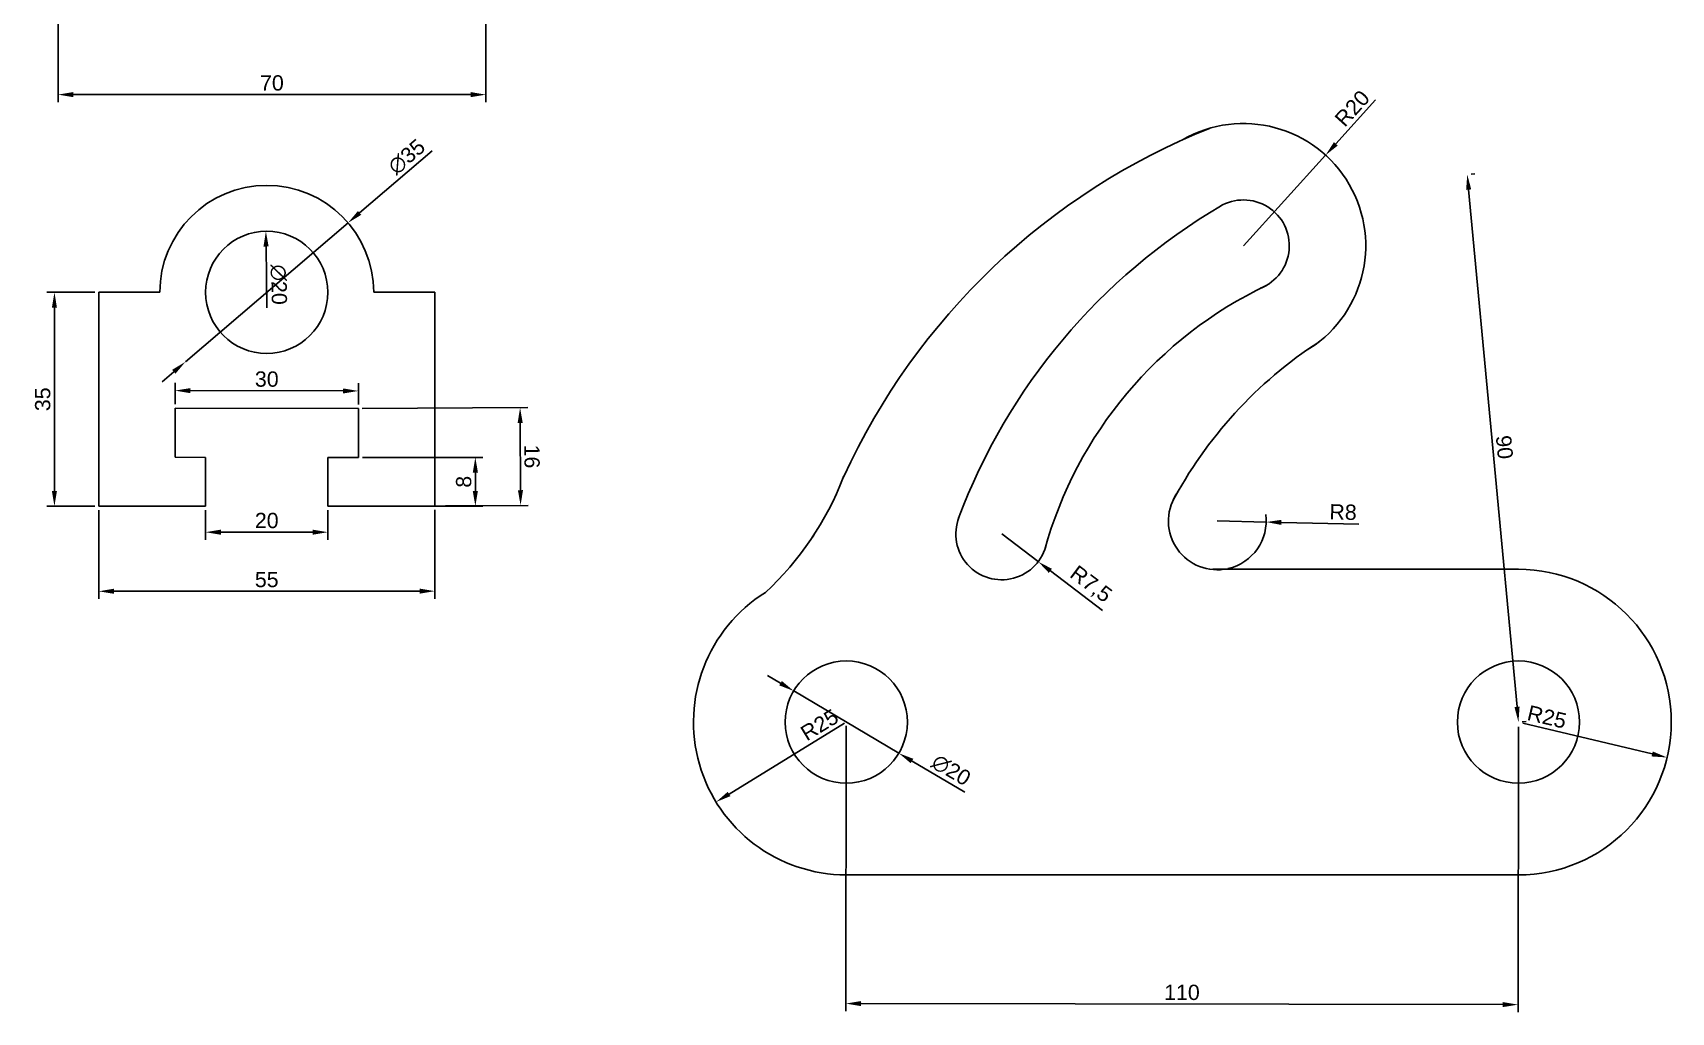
# Model space of a CAD drawing. Header units: millimetres. Extents: x 11680 to 12987, y 5009 to 5634.
# Drawn here: x 11684 to 11952.1, y 5250.1 to 5410.4 of the extents above; entities that cross this region are included whole.
import ezdxf

# ---------------------------------------------------------------- set-up
doc = ezdxf.new("R2010")
doc.units = ezdxf.units.MM
doc.styles.get("Standard").update_dxf_attribs({"font": 'arial.ttf'})
doc.dimstyles.new('ISO-25', dxfattribs={"dimtxt": 2.5, "dimasz": 2.5, "dimexe": 1.25, "dimexo": 0.625, "dimtad": 1, "dimtxsty": 'Standard', "dimcen": 2.5, "dimadec": 0, "dimazin": 0, "dimtfac": 1, "dimtmove": 0, "dimatfit": 3, "dimfxl": 1, "dimarcsym": 0})

# ---------------------------------------------------------------- blocks, each defined once
blk = doc.blocks.new('*D25')
at = {"color": 0, "lineweight": -2, "transparency": 16777216}
for p, q in [((11688.1, 5442.82), (11688.1, 5399.02)), ((11758.1, 5442.82), (11758.1, 5399.02)), ((11690.6, 5400.27), (11755.6, 5400.27))]:
    blk.add_line(p, q, dxfattribs=at)
at = {"color": 0, "transparency": 16777216}
for points in [[(11690.6, 5400.69), (11690.6, 5399.85), (11688.1, 5400.27)], [(11755.6, 5400.69), (11755.6, 5399.85), (11758.1, 5400.27)]]:
    blk.add_solid(points, dxfattribs=at)
at = {"layer": 'Defpoints', "color": 0, "transparency": 16777216}
for p in [(11688.1, 5443.44), (11758.1, 5443.44), (11758.1, 5400.27)]:
    blk.add_point(p, dxfattribs=at)
at = {"color": 0, "transparency": 16777216, "insert": (11723.1, 5402.17), "char_height": 2.5, "attachment_point": 5}
blk.add_mtext('70', dxfattribs=at)
blk = doc.blocks.new('*D37')
at = {"color": 0, "lineweight": -2, "transparency": 16777216}
blk.add_line((11722.29, 5365.38), (11722.14, 5375.42), dxfattribs=at)
at = {"color": 0, "transparency": 16777216}
blk.add_solid([(11722.56, 5375.43), (11721.72, 5375.41), (11722.11, 5377.92)], dxfattribs=at)
at = {"layer": 'Defpoints', "color": 0, "transparency": 16777216}
for p in [(11722.11, 5377.92), (11722.39, 5357.92)]:
    blk.add_point(p, dxfattribs=at)
at = {"color": 0, "transparency": 16777216, "insert": (11724.2, 5369.18), "char_height": 2.5, "attachment_point": 5, "rotation": 270.8276}
blk.add_mtext('∅20', dxfattribs=at)
blk = doc.blocks.new('*D38')
at = {"color": 0, "lineweight": -2, "transparency": 16777216}
for p, q in [((11749.31, 5391.05), (11737.45, 5380.91)), ((11708.95, 5356.55), (11735.55, 5379.29)), ((11707.05, 5354.93), (11705.15, 5353.3))]:
    blk.add_line(p, q, dxfattribs=at)
at = {"color": 0, "transparency": 16777216}
for points in [[(11737.18, 5381.23), (11737.72, 5380.6), (11735.55, 5379.29)], [(11706.78, 5355.24), (11707.32, 5354.61), (11708.95, 5356.55)]]:
    blk.add_solid(points, dxfattribs=at)
at = {"layer": 'Defpoints', "color": 0, "transparency": 16777216}
for p in [(11735.55, 5379.29), (11708.95, 5356.55)]:
    blk.add_point(p, dxfattribs=at)
at = {"color": 0, "transparency": 16777216, "insert": (11745.16, 5390.09), "char_height": 2.5, "attachment_point": 5, "rotation": 40.521}
blk.add_mtext('∅35', dxfattribs=at)
blk = doc.blocks.new('*D39')
at = {"color": 0, "lineweight": -2, "transparency": 16777216}
for p, q in [((11707.25, 5349.6), (11707.26, 5353.09)), ((11709.75, 5351.83), (11734.75, 5351.79)), ((11737.25, 5349.55), (11737.26, 5353.03))]:
    blk.add_line(p, q, dxfattribs=at)
at = {"color": 0, "transparency": 16777216}
for points in [[(11709.76, 5352.25), (11709.75, 5351.42), (11707.25, 5351.84)], [(11734.76, 5352.2), (11734.75, 5351.37), (11737.25, 5351.78)]]:
    blk.add_solid(points, dxfattribs=at)
at = {"layer": 'Defpoints', "color": 0, "transparency": 16777216}
for p in [(11737.25, 5351.78), (11707.25, 5348.97), (11737.25, 5348.92)]:
    blk.add_point(p, dxfattribs=at)
at = {"color": 0, "transparency": 16777216, "insert": (11722.26, 5353.71), "char_height": 2.5, "attachment_point": 5, "rotation": 359.8993}
blk.add_mtext('30', dxfattribs=at)
blk = doc.blocks.new('*D40')
at = {"color": 0, "lineweight": -2, "transparency": 16777216}
for p, q in [((11712.25, 5332.3), (11712.25, 5327.42)), ((11732.25, 5332.3), (11732.25, 5327.42)), ((11714.75, 5328.67), (11729.75, 5328.67))]:
    blk.add_line(p, q, dxfattribs=at)
at = {"color": 0, "transparency": 16777216}
for points in [[(11714.75, 5329.09), (11714.75, 5328.25), (11712.25, 5328.67)], [(11729.75, 5329.09), (11729.75, 5328.25), (11732.25, 5328.67)]]:
    blk.add_solid(points, dxfattribs=at)
at = {"layer": 'Defpoints', "color": 0, "transparency": 16777216}
for p in [(11712.25, 5332.92), (11732.25, 5332.92), (11732.25, 5328.67)]:
    blk.add_point(p, dxfattribs=at)
at = {"color": 0, "transparency": 16777216, "insert": (11722.25, 5330.57), "char_height": 2.5, "attachment_point": 5}
blk.add_mtext('20', dxfattribs=at)
blk = doc.blocks.new('*D41')
at = {"color": 0, "lineweight": -2, "transparency": 16777216}
for p, q in [((11694.75, 5332.3), (11694.76, 5317.75)), ((11749.75, 5332.32), (11749.76, 5317.78)), ((11697.26, 5319), (11747.26, 5319.02))]:
    blk.add_line(p, q, dxfattribs=at)
at = {"color": 0, "transparency": 16777216}
for points in [[(11697.26, 5319.42), (11697.26, 5318.59), (11694.76, 5319)], [(11747.26, 5319.44), (11747.26, 5318.61), (11749.76, 5319.03)]]:
    blk.add_solid(points, dxfattribs=at)
at = {"layer": 'Defpoints', "color": 0, "transparency": 16777216}
for p in [(11694.75, 5332.92), (11749.75, 5332.94), (11749.76, 5319.03)]:
    blk.add_point(p, dxfattribs=at)
at = {"color": 0, "transparency": 16777216, "insert": (11722.25, 5320.91), "char_height": 2.5, "attachment_point": 5, "rotation": 0.024}
blk.add_mtext('55', dxfattribs=at)
blk = doc.blocks.new('*D42')
at = {"color": 0, "lineweight": -2, "transparency": 16777216}
for p, q in [((11694.12, 5367.92), (11686.26, 5367.92)), ((11687.51, 5365.42), (11687.51, 5335.42)), ((11694.12, 5332.92), (11686.26, 5332.92))]:
    blk.add_line(p, q, dxfattribs=at)
at = {"color": 0, "transparency": 16777216}
for points in [[(11687.09, 5365.42), (11687.92, 5365.42), (11687.51, 5367.92)], [(11687.09, 5335.42), (11687.92, 5335.42), (11687.51, 5332.92)]]:
    blk.add_solid(points, dxfattribs=at)
at = {"layer": 'Defpoints', "color": 0, "transparency": 16777216}
for p in [(11694.75, 5367.92), (11687.51, 5332.92), (11694.75, 5332.92)]:
    blk.add_point(p, dxfattribs=at)
at = {"color": 0, "transparency": 16777216, "insert": (11685.6, 5350.42), "char_height": 2.5, "attachment_point": 5, "rotation": 90}
blk.add_mtext('35', dxfattribs=at)
blk = doc.blocks.new('*D43')
at = {"color": 0, "lineweight": -2, "transparency": 16777216}
for p, q in [((11737.91, 5340.92), (11757.64, 5340.92)), ((11756.39, 5338.42), (11756.39, 5335.42)), ((11737.91, 5332.92), (11757.64, 5332.92))]:
    blk.add_line(p, q, dxfattribs=at)
at = {"color": 0, "transparency": 16777216}
for points in [[(11755.97, 5338.42), (11756.81, 5338.42), (11756.39, 5340.92)], [(11755.97, 5335.42), (11756.81, 5335.42), (11756.39, 5332.92)]]:
    blk.add_solid(points, dxfattribs=at)
at = {"layer": 'Defpoints', "color": 0, "transparency": 16777216}
for p in [(11737.29, 5340.92), (11737.29, 5332.92), (11756.39, 5332.92)]:
    blk.add_point(p, dxfattribs=at)
at = {"color": 0, "transparency": 16777216, "insert": (11754.49, 5336.92), "char_height": 2.5, "attachment_point": 5, "rotation": 90}
blk.add_mtext('8', dxfattribs=at)
blk = doc.blocks.new('*D44')
at = {"color": 0, "lineweight": -2, "transparency": 16777216}
for p, q in [((11737.87, 5348.92), (11764.96, 5349.05)), ((11763.72, 5346.55), (11763.77, 5335.55)), ((11737.95, 5332.92), (11765.04, 5333.05))]:
    blk.add_line(p, q, dxfattribs=at)
at = {"color": 0, "transparency": 16777216}
for points in [[(11764.14, 5346.55), (11763.31, 5346.54), (11763.71, 5349.05)], [(11764.19, 5335.55), (11763.36, 5335.54), (11763.79, 5333.05)]]:
    blk.add_solid(points, dxfattribs=at)
at = {"layer": 'Defpoints', "color": 0, "transparency": 16777216}
for p in [(11737.25, 5348.92), (11763.79, 5333.05), (11737.33, 5332.92)]:
    blk.add_point(p, dxfattribs=at)
at = {"color": 0, "transparency": 16777216, "insert": (11765.65, 5341.06), "char_height": 2.5, "attachment_point": 5, "rotation": 270.2733}
blk.add_mtext('16', dxfattribs=at)
blk = doc.blocks.new('*D45')
at = {"color": 0, "lineweight": -2, "transparency": 16777216}
for p, q in [((11903.72, 5399.41), (11897.2, 5392.21)), ((11882.09, 5375.54), (11895.52, 5390.36))]:
    blk.add_line(p, q, dxfattribs=at)
at = {"color": 0, "transparency": 16777216}
blk.add_solid([(11896.89, 5392.49), (11897.51, 5391.93), (11895.52, 5390.36)], dxfattribs=at)
at = {"layer": 'Defpoints', "color": 0, "transparency": 16777216}
for p in [(11895.52, 5390.36), (11882.09, 5375.54)]:
    blk.add_point(p, dxfattribs=at)
at = {"color": 0, "transparency": 16777216, "insert": (11899.89, 5398.02), "char_height": 2.5, "attachment_point": 5, "rotation": 47.8216}
blk.add_mtext('R20', dxfattribs=at)
blk = doc.blocks.new('*D46')
at = {"color": 0, "lineweight": -2, "transparency": 16777216}
for p, q in [((11806.33, 5303.96), (11804.18, 5305.24)), ((11808.49, 5302.69), (11825.7, 5292.5)), ((11836.49, 5286.11), (11827.85, 5291.23))]:
    blk.add_line(p, q, dxfattribs=at)
at = {"color": 0, "transparency": 16777216}
for points in [[(11806.55, 5304.32), (11806.12, 5303.61), (11808.49, 5302.69)], [(11828.06, 5291.59), (11827.63, 5290.87), (11825.7, 5292.5)]]:
    blk.add_solid(points, dxfattribs=at)
at = {"layer": 'Defpoints', "color": 0, "transparency": 16777216}
for p in [(11808.49, 5302.69), (11825.7, 5292.5)]:
    blk.add_point(p, dxfattribs=at)
at = {"color": 0, "transparency": 16777216, "insert": (11834.25, 5289.73), "char_height": 2.5, "attachment_point": 5, "rotation": 329.3728}
blk.add_mtext('∅20', dxfattribs=at)
blk = doc.blocks.new('*D47')
at = {"color": 0, "lineweight": -2, "transparency": 16777216}
blk.add_line((11816.79, 5297.41), (11797.91, 5285.83), dxfattribs=at)
at = {"color": 0, "transparency": 16777216}
blk.add_solid([(11797.69, 5286.19), (11798.13, 5285.48), (11795.78, 5284.52)], dxfattribs=at)
at = {"layer": 'Defpoints', "color": 0, "transparency": 16777216}
for p in [(11817.09, 5297.6), (11795.78, 5284.52)]:
    blk.add_point(p, dxfattribs=at)
at = {"color": 0, "transparency": 16777216, "insert": (11812.71, 5297.14), "char_height": 2.5, "attachment_point": 5, "rotation": 31.5303}
blk.add_mtext('R25', dxfattribs=at)
blk = doc.blocks.new('*D48')
at = {"color": 0, "lineweight": -2, "transparency": 16777216}
for p, q in [((11842.52, 5328.38), (11848.5, 5323.85)), ((11859.04, 5315.88), (11850.49, 5322.35))]:
    blk.add_line(p, q, dxfattribs=at)
at = {"color": 0, "transparency": 16777216}
blk.add_solid([(11850.74, 5322.68), (11850.24, 5322.01), (11848.5, 5323.85)], dxfattribs=at)
at = {"layer": 'Defpoints', "color": 0, "transparency": 16777216}
for p in [(11842.52, 5328.38), (11848.5, 5323.85)]:
    blk.add_point(p, dxfattribs=at)
at = {"color": 0, "transparency": 16777216, "insert": (11857.04, 5320.05), "char_height": 2.5, "attachment_point": 5, "rotation": 322.8959}
blk.add_mtext('R7,5', dxfattribs=at)
blk = doc.blocks.new('*D49')
at = {"color": 0, "lineweight": -2, "transparency": 16777216}
blk.add_line((11927.79, 5297.43), (11948.98, 5292.39), dxfattribs=at)
at = {"color": 0, "transparency": 16777216}
blk.add_solid([(11949.07, 5292.79), (11948.88, 5291.98), (11951.41, 5291.81)], dxfattribs=at)
at = {"layer": 'Defpoints', "color": 0, "transparency": 16777216}
for p in [(11927.09, 5297.6), (11951.41, 5291.81)]:
    blk.add_point(p, dxfattribs=at)
at = {"color": 0, "transparency": 16777216, "insert": (11931.75, 5298.44), "char_height": 2.5, "attachment_point": 5, "rotation": 346.6085}
blk.add_mtext('R25', dxfattribs=at)
blk = doc.blocks.new('*D50')
at = {"color": 0, "lineweight": -2, "transparency": 16777216}
for p, q in [((11817.09, 5296.97), (11817.02, 5250.29)), ((11927.09, 5296.81), (11927.02, 5250.12)), ((11819.52, 5251.53), (11924.52, 5251.38))]:
    blk.add_line(p, q, dxfattribs=at)
at = {"color": 0, "transparency": 16777216}
for points in [[(11819.52, 5251.95), (11819.52, 5251.12), (11817.02, 5251.54)], [(11924.52, 5251.79), (11924.52, 5250.96), (11927.02, 5251.37)]]:
    blk.add_solid(points, dxfattribs=at)
at = {"layer": 'Defpoints', "color": 0, "transparency": 16777216}
for p in [(11817.09, 5297.6), (11927.09, 5297.43), (11927.02, 5251.37)]:
    blk.add_point(p, dxfattribs=at)
at = {"color": 0, "transparency": 16777216, "insert": (11872.02, 5253.36), "char_height": 2.5, "attachment_point": 5, "rotation": 359.9143}
blk.add_mtext('110', dxfattribs=at)
blk = doc.blocks.new('*D51')
at = {"color": 0, "lineweight": -2, "transparency": 16777216}
for p, q in [((11877.8, 5330.52), (11885.8, 5330.33)), ((11900.99, 5329.99), (11888.3, 5330.28))]:
    blk.add_line(p, q, dxfattribs=at)
blk.add_arc((11877.8, 5330.52), 8, 282.6233, 7.6491, dxfattribs=at)
at = {"color": 0, "transparency": 16777216}
blk.add_solid([(11888.31, 5330.69), (11888.29, 5329.86), (11885.8, 5330.33)], dxfattribs=at)
at = {"layer": 'Defpoints', "color": 0, "transparency": 16777216}
for p in [(11877.8, 5330.52), (11885.8, 5330.33)]:
    blk.add_point(p, dxfattribs=at)
at = {"color": 0, "transparency": 16777216, "insert": (11898.39, 5331.95), "char_height": 2.5, "attachment_point": 5, "rotation": 358.6967}
blk.add_mtext('R8', dxfattribs=at)
blk = doc.blocks.new('*D52')
at = {"color": 0, "lineweight": -2, "transparency": 16777216}
for p, q in [((11919.33, 5387.26), (11919.95, 5387.32)), ((11926.86, 5300.09), (11918.94, 5384.72)), ((11927.71, 5297.66), (11928.33, 5297.71))]:
    blk.add_line(p, q, dxfattribs=at)
at = {"color": 0, "transparency": 16777216}
for points in [[(11919.36, 5384.76), (11918.53, 5384.68), (11918.71, 5387.21)], [(11927.27, 5300.12), (11926.44, 5300.05), (11927.09, 5297.6)]]:
    blk.add_solid(points, dxfattribs=at)
at = {"layer": 'Defpoints', "color": 0, "transparency": 16777216}
for p in [(11918.71, 5387.21), (11918.71, 5387.21), (11927.09, 5297.6)]:
    blk.add_point(p, dxfattribs=at)
at = {"color": 0, "transparency": 16777216, "insert": (11924.79, 5342.58), "char_height": 2.5, "attachment_point": 5, "rotation": 275.3441}
blk.add_mtext('90', dxfattribs=at)

msp = doc.modelspace()

# ---------------------------------------------------------------- linework, layer by layer
for p, q in [((11694.75, 5367.92), (11694.75, 5332.92)), ((11704.75, 5367.92), (11694.75, 5367.92)), ((11739.75, 5367.92), (11749.75, 5367.92)), ((11749.75, 5367.92), (11739.75, 5367.92)), ((11749.75, 5367.92), (11749.75, 5332.943)), ((11707.249, 5348.973), (11707.249, 5340.973)), ((11707.249, 5348.973), (11737.25, 5348.92)), ((11737.25, 5348.92), (11737.288, 5340.92)), ((11707.249, 5340.973), (11712.25, 5340.92)), ((11712.25, 5332.92), (11712.25, 5340.92)), ((11732.25, 5340.92), (11732.25, 5332.92)), ((11737.288, 5340.92), (11732.25, 5340.92)), ((11816.58, 5337.782), (11816.676, 5337.784)), ((11816.676, 5337.784), (11816.583, 5337.603)), ((11694.75, 5332.92), (11712.25, 5332.92)), ((11732.25, 5332.92), (11749.75, 5332.943)), ((11927.09, 5322.597), (11877.09, 5322.597)), ((11817.09, 5272.597), (11927.09, 5272.597))]:
    msp.add_line(p, q)
for centre in [(11722.25, 5367.92), (11817.09, 5297.597), (11927.09, 5297.597)]:
    msp.add_circle(centre, 10)
for centre, radius, start, end in [((11917.977, 5291.276), 111.467, 111.82798, 155.33957), ((11882.09, 5375.539), 20, 300, 120), ((11722.25, 5367.92), 17.5, 0, 180), ((11929.05, 5295.952), 99.908, 120.50192, 159.49808), ((11882.09, 5375.539), 7.5, 291.87476, 121.08531), ((11915.111, 5307.649), 68.016, 115.48977, 164.51023), ((11932.794, 5300.61), 70.538, 122.92838, 152.29705), ((11769.735, 5355.619), 50.193, 312.82232, 338.96473), ((11796.585, 5337.31), 20, 0.83936, 1.35259), ((11877.803, 5330.516), 8, 144.06908, 278.14702), ((11842.518, 5328.379), 7.5, 158.91469, 348.12524), ((11803.313, 5333.52), 10, 324.70872, 328.59006), ((11927.09, 5297.597), 25, 270, 90), ((11817.09, 5297.597), 25, 121.97173, 270)]:
    msp.add_arc(centre, radius, start, end)

# ---------------------------------------------------------------- dimensions: what is measured, and where the dimension line sits
for base, p1, p2, picture, middle in [((11758.099, 5400.271), (11688.099, 5443.443), (11758.099, 5443.443), '*D25', (11723.099, 5402.172)), ((11732.25, 5328.669), (11712.25, 5332.92), (11732.25, 5332.92), '*D40', (11722.25, 5330.57))]:
    dim = msp.add_linear_dim(base=base, p1=p1, p2=p2, dimstyle='ISO-25')
    dim.commit()
    dim.dimension.update_dxf_attribs({"geometry": picture, "text_midpoint": middle})
for center, mpoint, picture, middle in [((11882.09, 5375.539), (11895.519, 5390.36), '*D45', (11899.889, 5398.016)), ((11842.518, 5328.379), (11848.499, 5323.854), '*D48', (11857.042, 5320.053))]:
    dim = msp.add_radius_dim(center=center, mpoint=mpoint, dimstyle='ISO-25')
    dim.commit()
    dim.dimension.update_dxf_attribs({"geometry": picture, "text_midpoint": middle})
for p1, p2, picture, middle in [((11708.947, 5356.55), (11735.553, 5379.291), '*D38', (11746.436, 5388.593)), ((11722.394, 5357.921), (11722.105, 5377.919), '*D37', (11722.232, 5369.149))]:
    dim = msp.add_diameter_dim_2p(p1=p1, p2=p2, dimstyle='ISO-25')
    dim.commit()
    dim.dimension.update_dxf_attribs({"geometry": picture, "text_midpoint": middle, "dimtype": 163})
for p1, p2, distance, picture, middle in [((11927.09, 5297.597), (11918.708, 5387.206), 0, '*D52', (11924.792, 5342.578)), ((11707.249, 5348.973), (11737.25, 5348.92), 2.863, '*D39', (11722.258, 5353.712)), ((11737.25, 5348.92), (11737.326, 5332.921), 26.461, '*D44', (11765.649, 5341.056)), ((11694.75, 5332.92), (11749.75, 5332.943), -13.918, '*D41', (11722.255, 5320.911)), ((11817.09, 5297.597), (11927.09, 5297.432), -46.058, '*D50', (11872.024, 5253.358))]:
    dim = msp.add_aligned_dim(p1=p1, p2=p2, distance=distance, dimstyle='ISO-25')
    dim.commit()
    dim.dimension.update_dxf_attribs({"geometry": picture, "text_midpoint": middle})
for base, p1, p2, picture, middle in [((11687.506, 5332.92), (11694.75, 5367.92), (11694.75, 5332.92), '*D42', (11685.604, 5350.42)), ((11756.389, 5332.92), (11737.288, 5340.92), (11737.288, 5332.92), '*D43', (11754.487, 5336.92))]:
    dim = msp.add_linear_dim(base=base, p1=p1, p2=p2, angle=90, dimstyle='ISO-25')
    dim.commit()
    dim.dimension.update_dxf_attribs({"geometry": picture, "text_midpoint": middle})
for center, mpoint, picture, middle in [((11877.803, 5330.516), (11885.801, 5330.334), '*D51', (11898.348, 5330.049)), ((11817.09, 5297.597), (11795.781, 5284.523), '*D47', (11813.702, 5295.518)), ((11927.09, 5297.597), (11951.41, 5291.807), '*D49', (11931.308, 5296.593))]:
    dim = msp.add_radius_dim(center=center, mpoint=mpoint, dimstyle='ISO-25')
    dim.commit()
    dim.dimension.update_dxf_attribs({"geometry": picture, "text_midpoint": middle, "dimtype": 164})
dim = msp.add_diameter_dim_2p(p1=(11808.485, 5302.691), p2=(11825.695, 5292.502), dimstyle='ISO-25')
dim.commit()
dim.dimension.update_dxf_attribs({"geometry": '*D46', "text_midpoint": (11834.247, 5289.73)})

doc.saveas('drawing.dxf')
